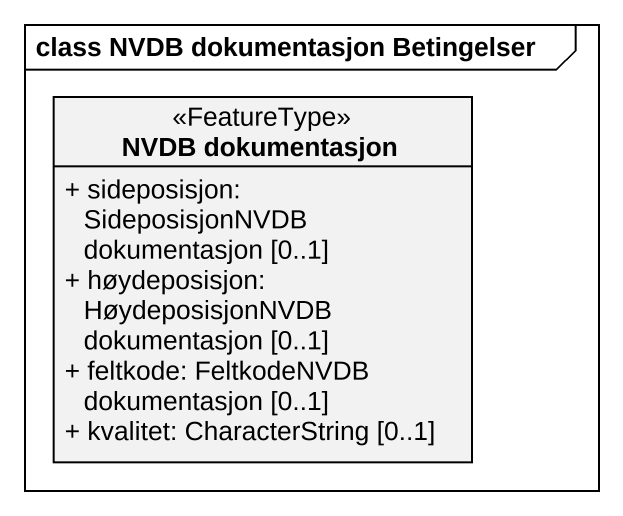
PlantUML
@startuml
mainframe class NVDB dokumentasjon Betingelser
hide circle
hide empty members
skinparam classAttributeIconSize 0
class "NVDB dokumentasjon" as NVDB_dokumentasjon <<FeatureType>> {
  + sideposisjon: SideposisjonNVDB dokumentasjon [0..1]
  + høydeposisjon: HøydeposisjonNVDB dokumentasjon [0..1]
  + feltkode: FeltkodeNVDB dokumentasjon [0..1]
  + kvalitet: CharacterString [0..1]
}
@enduml
